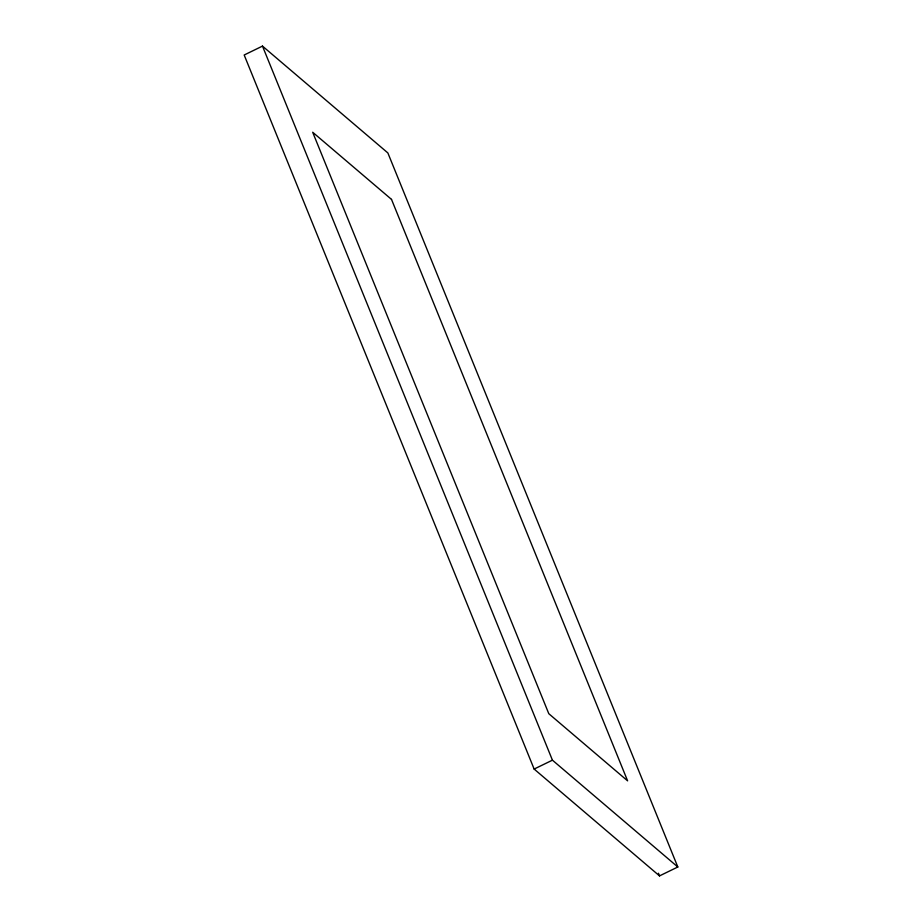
<?xml version="1.0" encoding="UTF-8"?>
<svg xmlns="http://www.w3.org/2000/svg" width="922" height="922" viewBox="0 0 922 922"><rect width="100%" height="100%" fill="white"/><g stroke="black" fill="none" stroke-linecap="round" stroke-linejoin="round"><path stroke-width="1.38" d="M262.482 46.1L244.18 55.009L534.138 769.063L659.518 875.9L677.82 866.991L387.862 152.937L262.482 46.1L552.428 760.166L677.82 866.991M534.138 769.063L552.428 760.166M658.435 873.226L659.518 875.9M391.504 199.394L312.685 132.249L548.797 713.697L627.605 780.853L391.504 199.394"/></g></svg>
